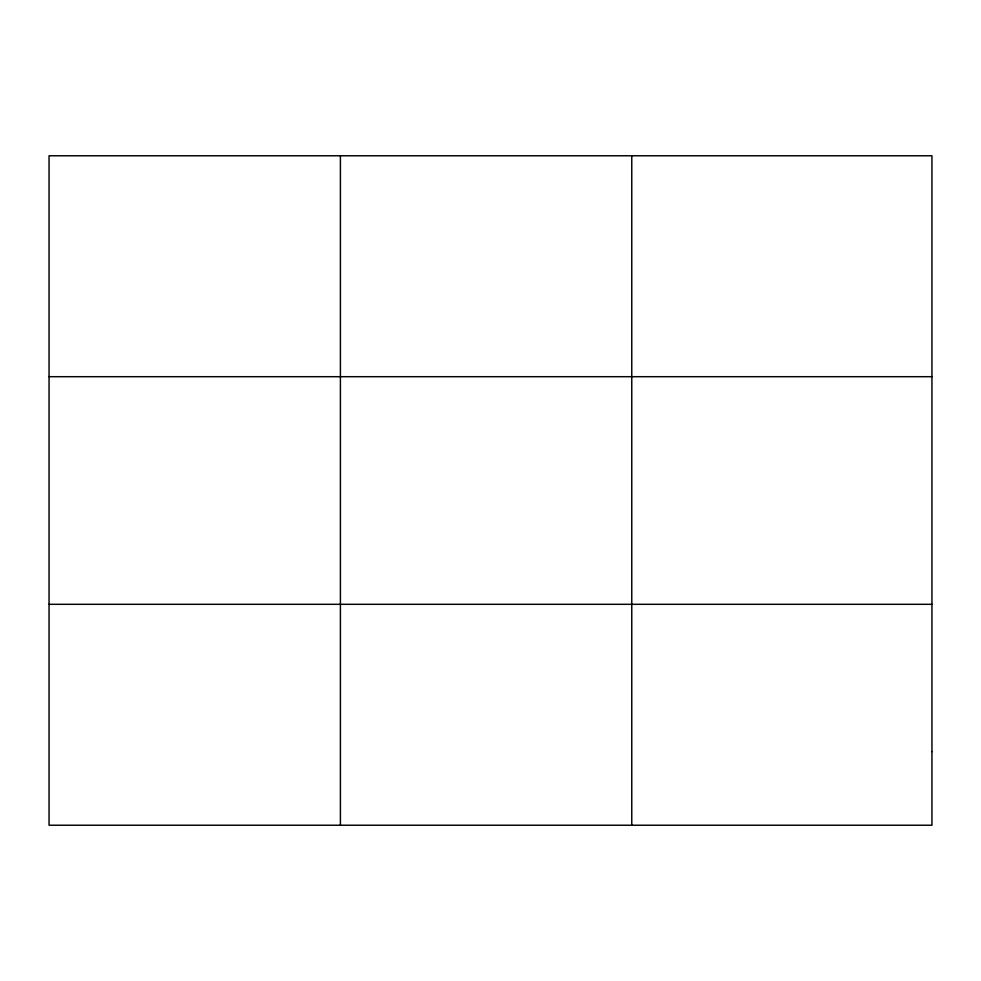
<?xml version="1.0" encoding="UTF-8"?>
<svg xmlns="http://www.w3.org/2000/svg" width="981" height="981" viewBox="0 0 981 981"><rect width="100%" height="100%" fill="white"/><g stroke="black" fill="none" stroke-linecap="round" stroke-linejoin="round"><path stroke-width="1.47" d="M340.407 825.229L340.407 155.771M631.764 825.229L631.764 155.771M49.05 376.692L931.95 376.692M49.05 604.308L931.95 604.308M931.95 751.593L931.95 825.229L49.05 825.229L49.05 155.771L931.95 155.771L931.95 751.593"/></g></svg>
